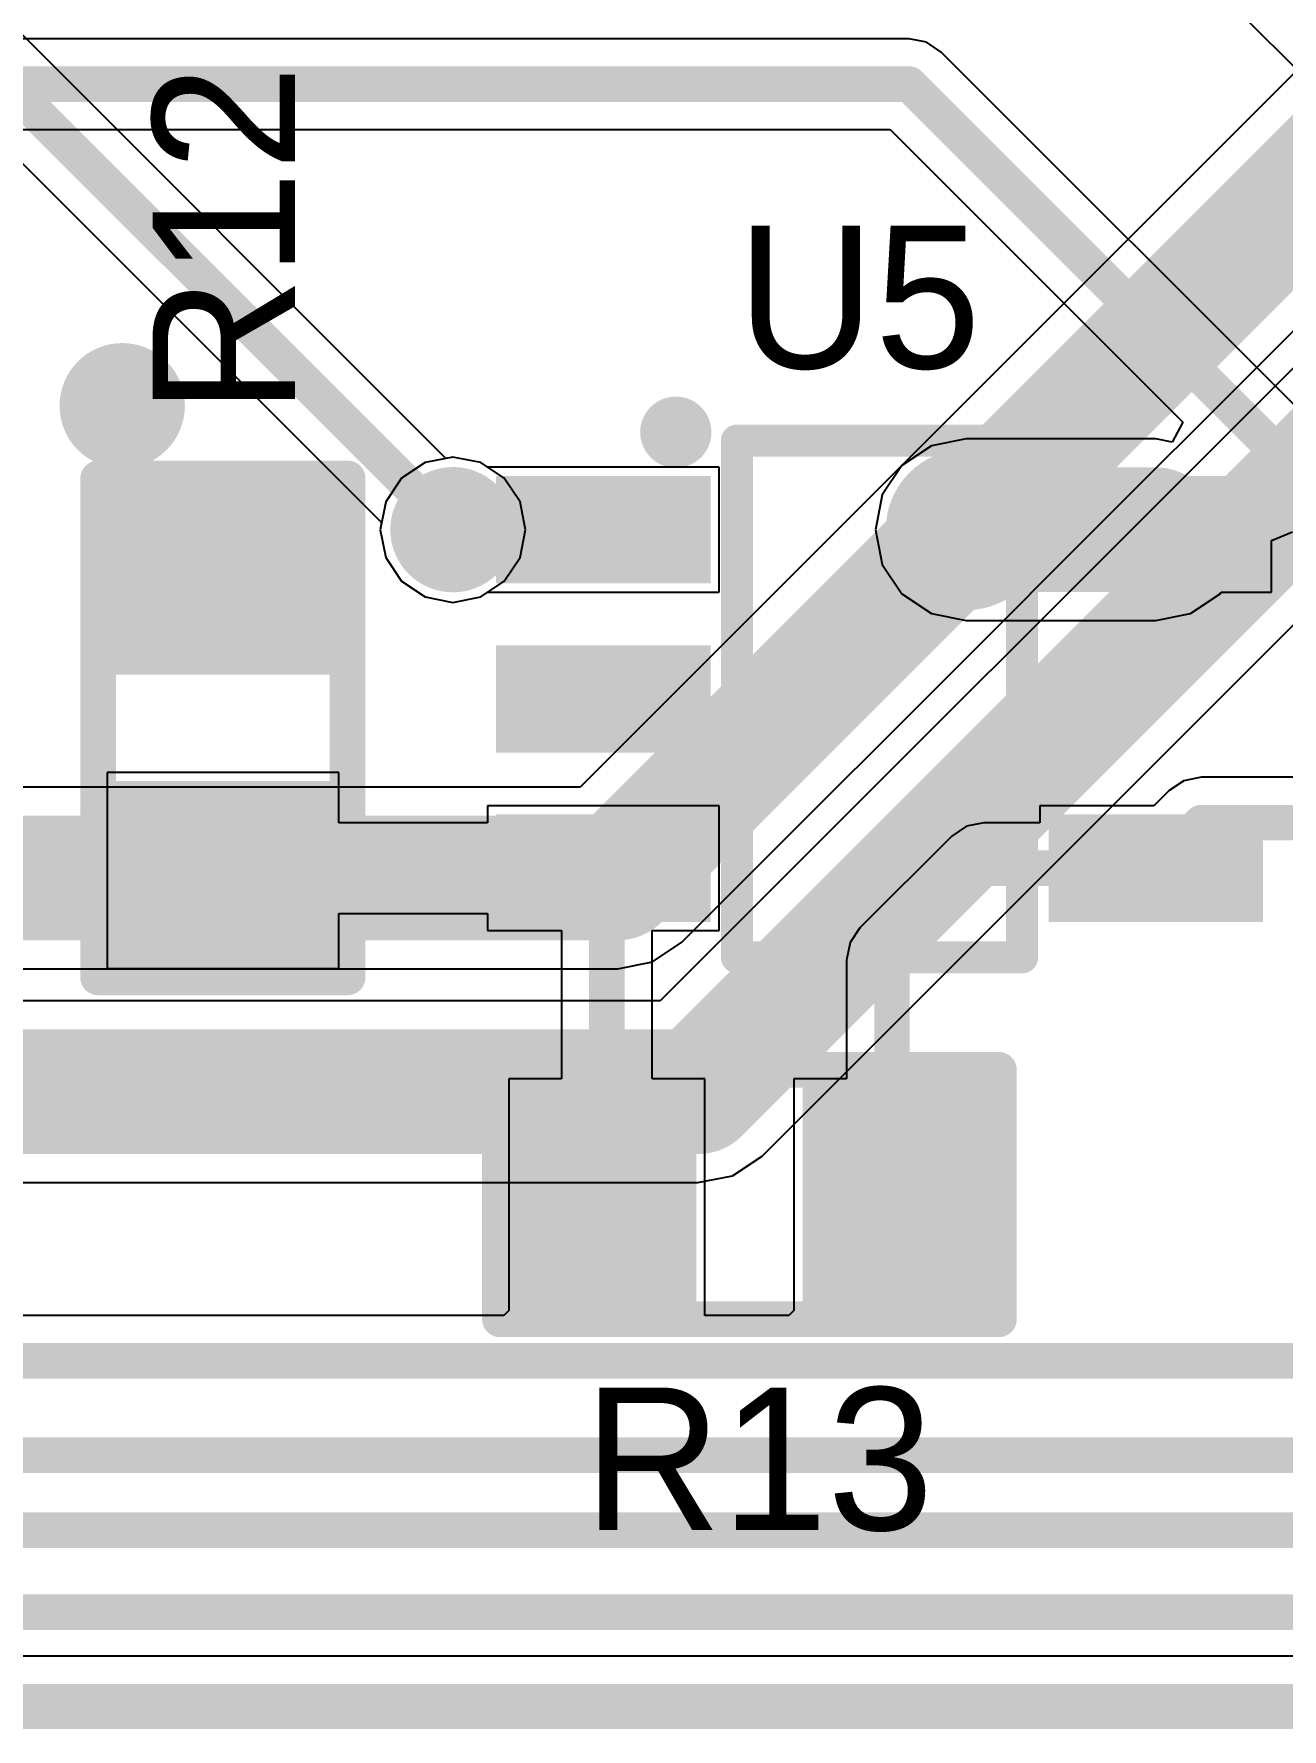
# Model space of a CAD drawing. Extents: x 6.88 to 10.89, y 6.77 to 7.93.
# Drawn here: x 8.1882 to 8.4639, y 7.3344 to 7.709 of the extents above; entities that cross this region are included whole.
import ezdxf

# ---------------------------------------------------------------- set-up
doc = ezdxf.new("R2010")
doc.units = 0
doc.layers.get('0').update_dxf_attribs({"linetype": 'CONTINUOUS'})
for name, color, linetype in [('BOTTOMLAYER', 5, 'CONTINUOUS'), ('BOTTOMSOLDER', 6, 'CONTINUOUS'), ('KEEPOUTLAYER', 6, 'CONTINUOUS'), ('MULTILAYER', 9, 'CONTINUOUS'), ('TOPLAYER', 1, 'CONTINUOUS'), ('TOPOVERLAY', 2, 'CONTINUOUS'), ('TOPPASTE', 8, 'CONTINUOUS'), ('TOPSOLDER', 216, 'CONTINUOUS')]:
    doc.layers.add(name, color=color, linetype=linetype)

# ---------------------------------------------------------------- blocks, each defined once
blk = doc.blocks.new('SOT_23_5_3')
at = {"layer": 'TOPLAYER'}
for points in [[(-0.045276, 0.080709), (-0.045276, 0.041339), (-0.029528, 0.080709), (-0.029528, 0.041339)], [(0.029528, 0.080709), (0.029528, 0.041339), (0.045276, 0.080709), (0.045276, 0.041339)], [(-0.045276, -0.041339), (-0.045276, -0.080709), (-0.029528, -0.041339), (-0.029528, -0.080709)], [(-0.007874, -0.041339), (-0.007874, -0.080709), (0.007874, -0.041339), (0.007874, -0.080709)], [(0.029528, -0.041339), (0.029528, -0.080709), (0.045276, -0.041339), (0.045276, -0.080709)]]:
    blk.add_solid(points, dxfattribs=at)
at = {"layer": 'TOPOVERLAY', "const_width": 0.007087}
for points in [[(-0.057087, -0.031496), (-0.057087, 0.031496)], [(0.057087, 0.031496), (-0.057087, 0.031496)], [(0.057087, -0.031496), (0.057087, 0.031496)], [(0.057087, -0.031496), (-0.057087, -0.031496)]]:
    blk.add_lwpolyline(points, dxfattribs=at)
at = {"layer": 'TOPOVERLAY'}
for points, const_width in [([(-0.058858, 0.031496, 1), (-0.055315, 0.031496, 1)], 0.003543), ([(-0.058858, 0.031496, 1), (-0.055315, 0.031496, 1)], 0.003543), ([(0.055315, 0.031496, 1), (0.058858, 0.031496, 1)], 0.003543), ([(0.055315, 0.031496, 1), (0.058858, 0.031496, 1)], 0.003543), ([(-0.058858, -0.031496, 1), (-0.055315, -0.031496, 1)], 0.003543), ([(-0.058858, -0.031496, 1), (-0.055315, -0.031496, 1)], 0.003543), ([(0.055315, -0.031496, 1), (0.058858, -0.031496, 1)], 0.003543), ([(0.055315, -0.031496, 1), (0.058858, -0.031496, 1)], 0.003543), ([(-0.055, -0.045, 1), (-0.062874, -0.045, 1)], 0.007874), ([(-0.064842, -0.045, 1), (-0.060906, -0.045, 1)], 0.003937), ([(-0.056968, -0.045, 1), (-0.053032, -0.045, 1)], 0.003937)]:
    blk.add_lwpolyline(points, format="xyb", close=True, dxfattribs=dict(at, const_width=const_width))
at = {"layer": 'TOPPASTE'}
for points in [[(-0.045276, 0.080709), (-0.045276, 0.041339), (-0.029528, 0.080709), (-0.029528, 0.041339)], [(0.029528, 0.080709), (0.029528, 0.041339), (0.045276, 0.080709), (0.045276, 0.041339)], [(-0.045276, -0.041339), (-0.045276, -0.080709), (-0.029528, -0.041339), (-0.029528, -0.080709)], [(-0.007874, -0.041339), (-0.007874, -0.080709), (0.007874, -0.041339), (0.007874, -0.080709)], [(0.029528, -0.041339), (0.029528, -0.080709), (0.045276, -0.041339), (0.045276, -0.080709)]]:
    blk.add_solid(points, dxfattribs=at)
at = {"layer": 'TOPSOLDER'}
for points in [[(-0.049276, 0.084709), (-0.049276, 0.037339), (-0.025528, 0.084709), (-0.025528, 0.037339)], [(0.025528, 0.084709), (0.025528, 0.037339), (0.049276, 0.084709), (0.049276, 0.037339)], [(-0.049276, -0.037339), (-0.049276, -0.084709), (-0.025528, -0.037339), (-0.025528, -0.084709)], [(-0.011874, -0.037339), (-0.011874, -0.084709), (0.011874, -0.037339), (0.011874, -0.084709)], [(0.025528, -0.037339), (0.025528, -0.084709), (0.049276, -0.037339), (0.049276, -0.084709)]]:
    blk.add_solid(points, dxfattribs=at)
blk = doc.blocks.new('R_0603_21')
at = {"layer": 'TOPLAYER'}
for points in [[(-0.015748, -0.019685), (-0.015748, 0.019685), (-0.047244, -0.019685), (-0.047244, 0.019685)], [(0.047244, -0.019685), (0.047244, 0.019685), (0.015748, -0.019685), (0.015748, 0.019685)]]:
    blk.add_solid(points, dxfattribs=at)
at = {"layer": 'TOPOVERLAY', "const_width": 0.007874}
for points in [[(-0.055118, 0.027559), (-0.055118, -0.027559)], [(0.055118, 0.027559), (-0.055118, 0.027559)], [(0.055118, 0.027559), (0.055118, -0.027559)], [(0.055118, -0.027559), (-0.055118, -0.027559)]]:
    blk.add_lwpolyline(points, dxfattribs=at)
at = {"layer": 'TOPOVERLAY', "const_width": 0.003937}
for points in [[(-0.057087, 0.027559, 1), (-0.05315, 0.027559, 1)], [(-0.057087, 0.027559, 1), (-0.05315, 0.027559, 1)], [(0.05315, 0.027559, 1), (0.057087, 0.027559, 1)], [(0.05315, 0.027559, 1), (0.057087, 0.027559, 1)], [(-0.057087, -0.027559, 1), (-0.05315, -0.027559, 1)], [(-0.057087, -0.027559, 1), (-0.05315, -0.027559, 1)], [(0.05315, -0.027559, 1), (0.057087, -0.027559, 1)], [(0.05315, -0.027559, 1), (0.057087, -0.027559, 1)]]:
    blk.add_lwpolyline(points, format="xyb", close=True, dxfattribs=at)
at = {"layer": 'TOPPASTE'}
for points in [[(-0.015748, -0.019685), (-0.015748, 0.019685), (-0.047244, -0.019685), (-0.047244, 0.019685)], [(0.047244, -0.019685), (0.047244, 0.019685), (0.015748, -0.019685), (0.015748, 0.019685)]]:
    blk.add_solid(points, dxfattribs=at)
at = {"layer": 'TOPSOLDER'}
for points in [[(-0.011748, -0.023685), (-0.011748, 0.023685), (-0.051244, -0.023685), (-0.051244, 0.023685)], [(0.051244, -0.023685), (0.051244, 0.023685), (0.011748, -0.023685), (0.011748, 0.023685)]]:
    blk.add_solid(points, dxfattribs=at)
blk = doc.blocks.new('R_0603_22')
at = {"layer": 'TOPLAYER'}
for points in [[(-0.015748, -0.019685), (-0.015748, 0.019685), (-0.047244, -0.019685), (-0.047244, 0.019685)], [(0.047244, -0.019685), (0.047244, 0.019685), (0.015748, -0.019685), (0.015748, 0.019685)]]:
    blk.add_solid(points, dxfattribs=at)
at = {"layer": 'TOPOVERLAY', "const_width": 0.007874}
for points in [[(-0.055118, 0.027559), (-0.055118, -0.027559)], [(-0.055118, 0.027559), (0.055118, 0.027559)], [(0.055118, 0.027559), (0.055118, -0.027559)], [(-0.055118, -0.027559), (0.055118, -0.027559)]]:
    blk.add_lwpolyline(points, dxfattribs=at)
at = {"layer": 'TOPOVERLAY', "const_width": 0.003937}
for points in [[(-0.057087, 0.027559, 1), (-0.05315, 0.027559, 1)], [(-0.057087, 0.027559, 1), (-0.05315, 0.027559, 1)], [(0.05315, 0.027559, 1), (0.057087, 0.027559, 1)], [(0.05315, 0.027559, 1), (0.057087, 0.027559, 1)], [(-0.057087, -0.027559, 1), (-0.05315, -0.027559, 1)], [(-0.057087, -0.027559, 1), (-0.05315, -0.027559, 1)], [(0.05315, -0.027559, 1), (0.057087, -0.027559, 1)], [(0.05315, -0.027559, 1), (0.057087, -0.027559, 1)]]:
    blk.add_lwpolyline(points, format="xyb", close=True, dxfattribs=at)
at = {"layer": 'TOPPASTE'}
for points in [[(-0.015748, -0.019685), (-0.015748, 0.019685), (-0.047244, -0.019685), (-0.047244, 0.019685)], [(0.047244, -0.019685), (0.047244, 0.019685), (0.015748, -0.019685), (0.015748, 0.019685)]]:
    blk.add_solid(points, dxfattribs=at)
at = {"layer": 'TOPSOLDER'}
for points in [[(-0.011748, -0.023685), (-0.011748, 0.023685), (-0.051244, -0.023685), (-0.051244, 0.023685)], [(0.051244, -0.023685), (0.051244, 0.023685), (0.011748, -0.023685), (0.011748, 0.023685)]]:
    blk.add_solid(points, dxfattribs=at)

msp = doc.modelspace()

# ---------------------------------------------------------------- linework, layer by layer
at = {"layer": 'BOTTOMLAYER'}
for p, q in [((8.279231, 7.615187), (8.130575, 7.763843)), ((8.527249, 7.76095), (8.308866, 7.542566)), ((8.119322, 7.746712), (8.265038, 7.600995)), ((8.408459, 7.58539), (8.552618, 7.72955)), ((8.5582, 7.726939), (8.326573, 7.495312)), ((8.280786, 7.615497), (8.279231, 7.615187)), ((8.28693, 7.614274), (8.280786, 7.615497)), ((8.292139, 7.610794), (8.28693, 7.614274)), ((8.29562, 7.605585), (8.292139, 7.610794)), ((8.296842, 7.59944), (8.29562, 7.605585)), ((8.265038, 7.600995), (8.264729, 7.59944)), ((8.264729, 7.59944), (8.265951, 7.593296)), ((8.29562, 7.593296), (8.296842, 7.59944)), ((8.265951, 7.593296), (8.269432, 7.588087)), ((8.292139, 7.588087), (8.29562, 7.593296)), ((8.349079, 7.46105), (8.477016, 7.588987)), ((8.269432, 7.588087), (8.274641, 7.584606)), ((8.28693, 7.584606), (8.292139, 7.588087)), ((8.331371, 7.508303), (8.408221, 7.585153)), ((8.408221, 7.585153), (8.408364, 7.585248)), ((8.408364, 7.585248), (8.408459, 7.58539)), ((8.274641, 7.584606), (8.280786, 7.583384)), ((8.280786, 7.583384), (8.28693, 7.584606)), ((8.308866, 7.542566), (7.180172, 7.542566)), ((8.32486, 7.503952), (8.331371, 7.508303)), ((7.188485, 7.502425), (8.317179, 7.502425)), ((8.317179, 7.502425), (8.32486, 7.503952)), ((8.326573, 7.495312), (8.027425, 7.495312)), ((8.342567, 7.456699), (8.349079, 7.46105)), ((8.027425, 7.455171), (8.334886, 7.455171)), ((8.334886, 7.455171), (8.342567, 7.456699)), ((8.588105, 7.350543), (7.558125, 7.350543))]:
    msp.add_line(p, q, dxfattribs=at)
for points, const_width in [([(8.123479, 7.756747), (8.280786, 7.59944)], 0.007874), ([(8.317179, 7.522495), (8.541442, 7.746758)], 0.027559), ([(8.334886, 7.475242), (8.573085, 7.71344)], 0.027559), ([(7.180172, 7.522495), (8.317179, 7.522495)], 0.027559), ([(8.027425, 7.475242), (8.334886, 7.475242)], 0.027559)]:
    msp.add_lwpolyline(points, dxfattribs=dict(at, const_width=const_width))
for points, const_width in [([(8.202809, 7.626826, 1), (8.212652, 7.626826, 1)], 0.009843), ([(8.387282, 7.59944, 1), (8.401061, 7.59944, 1)], 0.01378), ([(8.275865, 7.59944, 1), (8.285707, 7.59944, 1)], 0.009843), ([(8.278817, 7.59944, 1), (8.282754, 7.59944, 1)], 0.003937), ([(8.31029, 7.522495, 1), (8.324069, 7.522495, 1)], 0.01378), ([(8.31029, 7.522495, 1), (8.324069, 7.522495, 1)], 0.01378), ([(8.327997, 7.475242, 1), (8.341776, 7.475242, 1)], 0.01378), ([(8.327997, 7.475242, 1), (8.341776, 7.475242, 1)], 0.01378)]:
    msp.add_lwpolyline(points, format="xyb", close=True, dxfattribs=dict(at, const_width=const_width))
at = {"layer": 'BOTTOMSOLDER'}
for points, const_width in [([(8.200809, 7.626826, 1), (8.214652, 7.626826, 1)], 0.013843), ([(8.385282, 7.59944, 1), (8.403061, 7.59944, 1)], 0.01778), ([(8.273865, 7.59944, 1), (8.287707, 7.59944, 1)], 0.013843)]:
    msp.add_lwpolyline(points, format="xyb", close=True, dxfattribs=dict(at, const_width=const_width))
at = {"layer": 'KEEPOUTLAYER', "const_width": 0.01}
msp.add_lwpolyline([(7.558125, 7.339424), (10.251039, 7.339424)], dxfattribs=at)
at = {"layer": 'MULTILAYER'}
for points, const_width in [([(8.202809, 7.626826, 1), (8.212652, 7.626826, 1)], 0.009843), ([(8.387282, 7.59944, 1), (8.401061, 7.59944, 1)], 0.01378), ([(8.275865, 7.59944, 1), (8.285707, 7.59944, 1)], 0.009843)]:
    msp.add_lwpolyline(points, format="xyb", close=True, dxfattribs=dict(at, const_width=const_width))
at = {"layer": 'TOPLAYER'}
for p, q in [((8.4456, 7.722696), (8.552569, 7.615727)), ((8.381561, 7.707913), (8.176651, 7.707913)), ((8.385401, 7.707149), (8.381561, 7.707913)), ((8.388656, 7.704974), (8.385401, 7.707149)), ((8.495152, 7.598479), (8.388656, 7.704974)), ((8.176651, 7.687843), (8.377404, 7.687843)), ((8.377404, 7.687843), (8.442052, 7.623195)), ((8.442052, 7.623195), (8.439695, 7.618785)), ((8.394172, 7.619511), (8.386491, 7.617983)), ((8.436046, 7.619511), (8.394172, 7.619511)), ((8.439695, 7.618785), (8.436046, 7.619511)), ((8.280786, 7.615497), (8.274641, 7.614274)), ((8.28693, 7.614274), (8.280786, 7.615497)), ((8.386491, 7.617983), (8.379979, 7.613632)), ((8.274641, 7.614274), (8.269432, 7.610794)), ((8.288509, 7.61322), (8.28693, 7.614274)), ((8.33959, 7.61322), (8.288509, 7.61322)), ((8.33959, 7.585661), (8.33959, 7.61322)), ((8.379979, 7.613632), (8.375629, 7.607121)), ((8.269432, 7.610794), (8.265951, 7.605585)), ((8.265951, 7.605585), (8.264729, 7.59944)), ((8.375629, 7.607121), (8.374101, 7.59944)), ((8.264729, 7.59944), (8.265951, 7.593296)), ((8.374101, 7.59944), (8.375629, 7.59176)), ((8.461637, 7.597077), (8.466256, 7.59899)), ((8.461637, 7.585661), (8.461637, 7.597077)), ((8.265951, 7.593296), (8.269432, 7.588087)), ((8.375629, 7.59176), (8.379979, 7.585248)), ((8.269432, 7.588087), (8.274641, 7.584606)), ((8.28693, 7.584606), (8.288509, 7.585661)), ((8.288509, 7.585661), (8.33959, 7.585661)), ((8.379979, 7.585248), (8.386491, 7.580897)), ((8.443727, 7.580897), (8.450238, 7.585248)), ((8.450238, 7.585248), (8.450514, 7.585661)), ((8.450514, 7.585661), (8.461637, 7.585661)), ((8.274641, 7.584606), (8.280786, 7.583384)), ((8.280786, 7.583384), (8.28693, 7.584606)), ((8.386491, 7.580897), (8.394172, 7.57937)), ((8.394172, 7.57937), (8.436046, 7.57937)), ((8.436046, 7.57937), (8.443727, 7.580897)), ((8.255557, 7.545796), (8.204375, 7.545796)), ((8.204375, 7.545796), (8.204375, 7.502489)), ((8.255557, 7.534672), (8.255557, 7.545796)), ((8.442269, 7.543971), (8.439013, 7.541796)), ((8.442906, 7.544098), (8.442269, 7.543971)), ((8.446109, 7.544735), (8.442906, 7.544098)), ((8.560487, 7.544735), (8.446109, 7.544735)), ((8.439013, 7.541796), (8.435634, 7.538417)), ((8.33959, 7.538417), (8.288408, 7.538417)), ((8.288408, 7.538417), (8.288408, 7.534672)), ((8.33959, 7.510858), (8.33959, 7.538417)), ((8.435634, 7.538417), (8.410456, 7.538417)), ((8.410456, 7.538417), (8.410456, 7.534672)), ((8.288408, 7.534672), (8.255557, 7.534672)), ((8.394221, 7.533908), (8.390965, 7.531733)), ((8.398061, 7.534672), (8.394221, 7.533908)), ((8.410456, 7.534672), (8.398061, 7.534672)), ((8.390965, 7.531733), (8.37068, 7.511448)), ((8.255557, 7.502489), (8.255557, 7.514602)), ((8.255557, 7.514602), (8.288408, 7.514602)), ((8.288408, 7.514602), (8.288408, 7.510858)), ((8.288408, 7.510858), (8.304749, 7.510858)), ((8.304749, 7.510858), (8.304749, 7.478126)), ((8.324819, 7.478126), (8.324819, 7.510858)), ((8.324819, 7.510858), (8.33959, 7.510858)), ((8.37068, 7.511448), (8.368505, 7.508192)), ((8.368505, 7.508192), (8.367741, 7.504352)), ((8.204375, 7.502489), (8.255557, 7.502489)), ((8.367741, 7.504352), (8.367741, 7.504352)), ((8.367741, 7.504352), (8.367741, 7.504352)), ((8.367741, 7.504352), (8.367741, 7.504352)), ((8.367741, 7.504352), (8.367741, 7.504352)), ((8.367741, 7.504352), (8.367741, 7.478126)), ((8.304749, 7.478126), (8.293131, 7.478126)), ((8.293131, 7.478126), (8.293131, 7.429373)), ((8.336438, 7.478126), (8.324819, 7.478126)), ((8.336438, 7.429373), (8.336438, 7.478126)), ((8.367741, 7.478126), (8.356123, 7.478126)), ((8.356123, 7.478126), (8.356123, 7.426945)), ((8.293131, 7.429373), (8.29313, 7.429373)), ((8.29313, 7.429373), (8.293131, 7.429373)), ((8.293131, 7.429373), (8.29313, 7.426945)), ((8.336438, 7.426945), (8.336438, 7.429373)), ((8.336438, 7.429373), (8.336438, 7.429373)), ((8.336438, 7.429373), (8.336438, 7.429373)), ((8.292023, 7.425838), (7.329816, 7.425838)), ((8.29313, 7.426945), (8.292023, 7.425838)), ((8.336438, 7.425838), (8.336438, 7.426945)), ((8.355015, 7.425838), (8.336438, 7.425838)), ((8.336438, 7.425838), (8.336438, 7.425838)), ((8.356123, 7.426945), (8.355015, 7.425838)), ((8.356123, 7.426945), (8.356123, 7.426945)), ((8.356123, 7.426945), (8.356123, 7.426945))]:
    msp.add_line(p, q, dxfattribs=at)
for points, const_width in [([(8.151061, 7.697878), (8.381561, 7.697878)], 0.007874), ([(8.381561, 7.697878), (8.496707, 7.582732)], 0.007874), ([(8.394172, 7.59944), (8.436046, 7.59944)], 0.027559), ([(8.280786, 7.59944), (8.313999, 7.59944)], 0.007874), ([(8.436046, 7.524637), (8.446109, 7.5347)], 0.007874), ([(8.446109, 7.5347), (8.58214, 7.5347)], 0.007874), ([(8.23046, 7.524637), (8.313999, 7.524637)], 0.007874), ([(8.314784, 7.452535), (8.314784, 7.523852)], 0.007874), ([(8.377776, 7.504352), (8.398061, 7.524637)], 0.007874), ([(8.398061, 7.524637), (8.436046, 7.524637)], 0.007874), ([(8.377776, 7.452535), (8.377776, 7.504352)], 0.007874), ([(7.329816, 7.415802), (8.538472, 7.415802)], 0.007874), ([(7.522691, 7.394936), (8.55025, 7.394936)], 0.007874), ([(7.539227, 7.378401), (8.555762, 7.378401)], 0.007874), ([(7.553794, 7.360291), (8.562849, 7.360291)], 0.007874)]:
    msp.add_lwpolyline(points, dxfattribs=dict(at, const_width=const_width))
for points, const_width in [([(8.379592, 7.697878, 1), (8.383529, 7.697878, 1)], 0.003937), ([(8.379592, 7.697878, 1), (8.383529, 7.697878, 1)], 0.003937), ([(8.202809, 7.626826, 1), (8.212652, 7.626826, 1)], 0.009843), ([(8.387282, 7.59944, 1), (8.401061, 7.59944, 1)], 0.01378), ([(8.387282, 7.59944, 1), (8.401061, 7.59944, 1)], 0.01378), ([(8.429156, 7.59944, 1), (8.442936, 7.59944, 1)], 0.01378), ([(8.275865, 7.59944, 1), (8.285707, 7.59944, 1)], 0.009843), ([(8.278817, 7.59944, 1), (8.282754, 7.59944, 1)], 0.003937), ([(8.312031, 7.59944, 1), (8.315967, 7.59944, 1)], 0.003937), ([(8.444141, 7.5347, 1), (8.448078, 7.5347, 1)], 0.003937), ([(8.444141, 7.5347, 1), (8.448078, 7.5347, 1)], 0.003937), ([(8.228492, 7.524637, 1), (8.232429, 7.524637, 1)], 0.003937), ([(8.312031, 7.524637, 1), (8.315967, 7.524637, 1)], 0.003937), ([(8.312815, 7.523852, 1), (8.316752, 7.523852, 1)], 0.003937), ([(8.396093, 7.524637, 1), (8.40003, 7.524637, 1)], 0.003937), ([(8.396093, 7.524637, 1), (8.40003, 7.524637, 1)], 0.003937), ([(8.434078, 7.524637, 1), (8.438015, 7.524637, 1)], 0.003937), ([(8.434078, 7.524637, 1), (8.438015, 7.524637, 1)], 0.003937), ([(8.375808, 7.504352, 1), (8.379745, 7.504352, 1)], 0.003937), ([(8.375808, 7.504352, 1), (8.379745, 7.504352, 1)], 0.003937), ([(8.312815, 7.452535, 1), (8.316752, 7.452535, 1)], 0.003937), ([(8.375808, 7.452535, 1), (8.379745, 7.452535, 1)], 0.003937)]:
    msp.add_lwpolyline(points, format="xyb", close=True, dxfattribs=dict(at, const_width=const_width))
at = {"layer": 'TOPSOLDER'}
for points, const_width in [([(8.200809, 7.626826, 1), (8.214652, 7.626826, 1)], 0.013843), ([(8.385282, 7.59944, 1), (8.403061, 7.59944, 1)], 0.01778), ([(8.273865, 7.59944, 1), (8.287707, 7.59944, 1)], 0.013843)]:
    msp.add_lwpolyline(points, format="xyb", close=True, dxfattribs=dict(at, const_width=const_width))

# ---------------------------------------------------------------- block references
for name, p, rotation in [('SOT_23_5_3', (8.375023, 7.562039), 270), ('R_0603_22', (8.229966, 7.555639), 90), ('R_0603_21', (8.34628, 7.452535), 180)]:
    msp.add_blockref(name, p, dxfattribs=dict(rotation=rotation))

# ---------------------------------------------------------------- texts
at = {"layer": 'TOPOVERLAY'}
msp.add_text('R12', height=0.031496, rotation=90, dxfattribs=at).set_placement((8.24592, 7.624858))
for s, p in [('U5', (8.343557, 7.635094)), ('R13', (8.309699, 7.378401))]:
    msp.add_text(s, height=0.031496, dxfattribs=at).set_placement(p)

doc.saveas('drawing.dxf')
